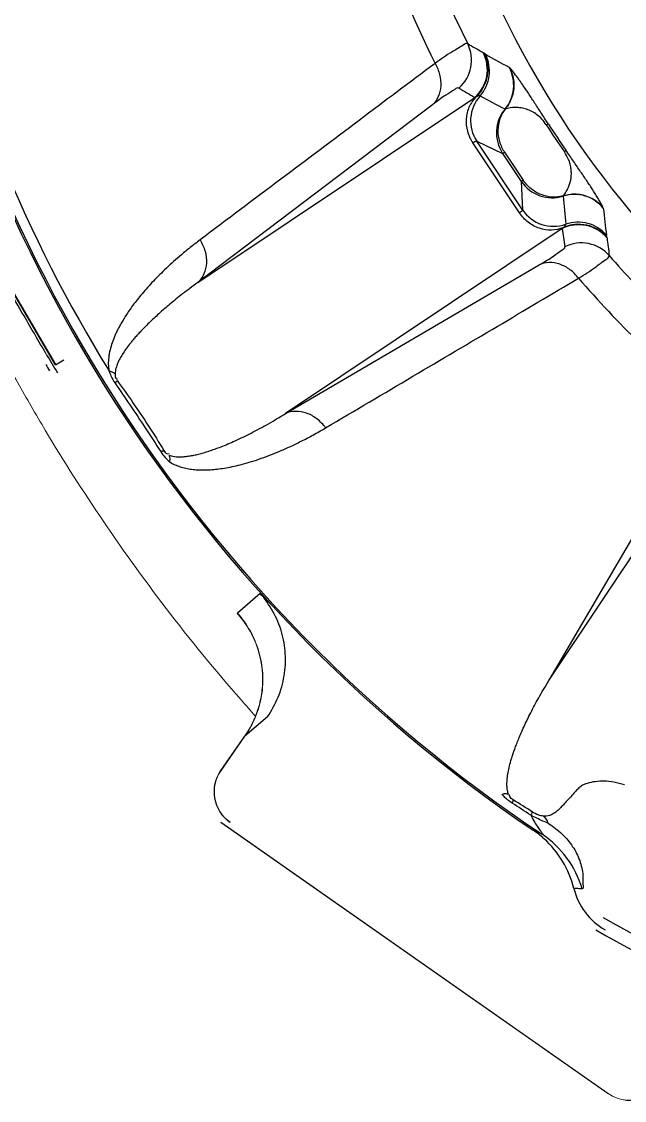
# Model space of a CAD drawing. Header units: millimetres. Extents: x 100 to 940, y 100 to 694.
# Drawn here: x 375.055 to 375.489, y 536.375 to 537.151 of the extents above; entities that cross this region are included whole.
import ezdxf

# ---------------------------------------------------------------- set-up
doc = ezdxf.new("R2010")
doc.units = ezdxf.units.MM
doc.layers.add('OUTLINE', color=6, linetype='Continuous', lineweight=9)

msp = doc.modelspace()

# ---------------------------------------------------------------- linework, layer by layer
at = {"color": 9, "linetype": 'Continuous'}
for p, q in [((375.07983, 536.90445), (374.78951, 537.39981)), ((375.08006, 536.90458), (374.78973, 537.39995)), ((375.388, 537.12882), (375.38771, 537.129)), ((375.38841, 537.12851), (375.388, 537.12882)), ((375.1824, 536.96359), (375.38161, 537.0967)), ((375.38257, 537.09715), (375.38161, 537.0967)), ((375.35114, 537.09134), (375.1824, 536.96359)), ((375.40351, 537.08833), (375.40343, 537.0884)), ((375.41382, 537.01361), (375.38019, 537.06394)), ((375.41605, 537.01582), (375.38309, 537.06515)), ((375.38309, 537.06515), (375.40168, 537.05644)), ((375.40168, 537.05644), (375.40301, 537.05732)), ((375.40168, 537.05644), (375.41511, 537.03634)), ((375.40301, 537.05732), (375.41644, 537.03723)), ((375.41644, 537.03723), (375.41511, 537.03634)), ((375.41511, 537.03634), (375.41605, 537.01582)), ((375.44531, 537.02572), (375.44528, 537.02583)), ((375.44463, 537.00238), (375.24542, 536.86927)), ((375.44463, 537.00238), (375.44541, 537.0031)), ((375.47661, 536.99651), (375.47651, 536.99687)), ((375.47675, 536.99599), (375.47661, 536.99651)), ((375.47681, 536.99566), (375.47675, 536.99599)), ((375.24542, 536.86927), (375.42802, 536.97628)), ((375.07983, 536.90445), (375.08586, 536.90798)), ((375.4359, 536.67879), (375.53179, 536.84239)), ((375.4359, 536.67879), (375.54482, 536.8418)), ((375.22717, 536.73988), (375.21091, 536.72568)), ((375.21091, 536.72568), (375.2107, 536.72551)), ((375.23246, 536.65124), (375.21625, 536.63711)), ((375.19905, 536.61254), (375.21625, 536.63711)), ((375.21625, 536.63711), (375.21605, 536.63721)), ((375.19905, 536.61254), (375.19885, 536.61266)), ((375.20561, 536.57534), (375.20547, 536.57516)), ((375.4776, 536.38024), (375.47748, 536.38005))]:
    msp.add_line(p, q, dxfattribs=at)
for points in [[(375.38924, 537.12791), (375.38911, 537.12799), (375.38897, 537.12808), (375.38883, 537.12818), (375.38869, 537.12828), (375.38841, 537.12851)], [(375.40654, 537.11825), (375.40651, 537.11828), (375.40648, 537.11831), (375.40645, 537.11833), (375.40642, 537.11835), (375.4064, 537.11837), (375.40638, 537.11838)], [(375.43466, 537.07748), (375.4346, 537.07749), (375.43451, 537.07749), (375.43439, 537.07747), (375.43424, 537.07743), (375.43407, 537.07737), (375.43386, 537.07729), (375.43363, 537.07719), (375.43338, 537.07708), (375.43309, 537.07695)], [(375.44717, 537.05875), (375.44716, 537.05869), (375.44713, 537.05861), (375.44706, 537.05851), (375.44696, 537.05839), (375.44684, 537.05825), (375.44669, 537.05809), (375.44652, 537.05791), (375.44631, 537.05772), (375.44609, 537.05751)], [(375.47414, 537.01697), (375.47414, 537.01699), (375.47413, 537.01702), (375.47412, 537.01705), (375.47411, 537.01709), (375.4741, 537.01713), (375.47408, 537.01717)], [(375.47651, 536.99687), (375.47647, 536.99704), (375.47643, 536.9972), (375.47641, 536.99735), (375.47638, 536.9975)], [(375.12275, 536.89117), (375.12296, 536.89139), (375.12316, 536.89161), (375.12335, 536.89182), (375.12354, 536.89203), (375.12371, 536.89223), (375.12388, 536.89243), (375.12404, 536.89262), (375.12419, 536.8928), (375.12432, 536.89298)], [(375.15568, 536.84188), (375.15597, 536.84199), (375.15625, 536.84209), (375.15652, 536.84219), (375.15678, 536.84228), (375.15703, 536.84237), (375.15728, 536.84245), (375.15751, 536.84252), (375.15774, 536.84258), (375.15795, 536.84264)], [(375.40928, 536.59132), (375.40922, 536.59111), (375.40915, 536.59088), (375.40908, 536.59065), (375.409, 536.5904), (375.40891, 536.59015), (375.40882, 536.58989), (375.40872, 536.58962), (375.40862, 536.58934), (375.40851, 536.58905)], [(375.42315, 536.58266), (375.42305, 536.58244), (375.42293, 536.58222), (375.42281, 536.58198), (375.42268, 536.58172), (375.42254, 536.58146), (375.4224, 536.58119)], [(375.4224, 536.58119), (375.42209, 536.58061), (375.42192, 536.5803)]]:
    msp.add_lwpolyline(points, dxfattribs=at)
for centre, radius, start, end in [((376.02506, 537.45842), 0.69242, 189.59833, 246.68372), ((376.02506, 537.45842), 1.0732, 188.20144, 235.91619), ((376.02506, 537.45842), 1.07206, 188.69647, 236.29203), ((376.02506, 537.45842), 0.72453, 198.52159, 206.47841), ((376.02506, 537.45842), 0.75185, 198.35016, 206.64984), ((376.02506, 537.45842), 1.06481, 193.37074, 211.62926), ((375.35257, 537.12351), 0.02674, 311.36408, 26.37221), ((375.8934, 538.02839), 1.0318, 239.93774, 240.65309), ((375.36394, 537.11677), 0.02674, 311.36458, 27.22518), ((375.3655, 537.11562), 0.02673, 318.16687, 27.36053), ((375.8972, 538.0215), 1.02787, 240.38424, 241.47691), ((375.38292, 537.10555), 0.02673, 320.08733, 28.68782), ((375.921, 538.01972), 1.06907, 238.9906, 239.69898), ((375.40535, 537.07996), 0.02674, 138.18564, 213.63531), ((376.41618, 539.05218), 2.20955, 242.19247, 242.71918), ((375.42394, 537.07125), 0.02674, 140.10087, 213.63634), ((375.99713, 537.43977), 0.67065, 212.75112, 214.74888), ((375.97638, 537.4259), 0.6441, 212.74803, 214.75197), ((375.43731, 537.05124), 0.02674, 213.86365, 287.39914), ((375.45331, 537.00021), 0.02673, 38.8136, 107.41285), ((377.62267, 537.20771), 2.18495, 184.77785, 185.31049), ((376.48698, 537.12374), 1.01845, 186.01803, 187.12081), ((375.43825, 537.03072), 0.02674, 213.86467, 289.31438), ((375.45641, 536.97838), 0.02674, 40.27494, 116.13543), ((376.50381, 537.14749), 1.06907, 187.80102, 188.5094), ((375.45594, 536.98026), 0.02673, 40.13926, 109.33188), ((376.50125, 537.11867), 1.0318, 186.84691, 187.56226), ((375.45828, 536.9653), 0.02674, 41.1285, 116.13757), ((376.02506, 537.45842), 0.72453, 221.02159, 225.21455), ((376.02506, 537.45842), 0.75185, 220.85016, 225.73986), ((376.93135, 537.99814), 2.15628, 210.47296, 210.61471), ((376.5683, 538.07952), 1.8956, 224.96808, 225.31745), ((375.12285, 536.117), 0.55409, 57.18167, 58.87338), ((374.71933, 535.51763), 1.27394, 56.52962, 57.24938), ((376.51718, 538.94355), 2.61374, 245.26715, 245.42342), ((375.39059, 536.50743), 0.07116, 16.31185, 56.26592), ((376.01842, 537.45842), 1.09637, 240.22289, 254.32149)]:
    msp.add_arc(centre, radius, start, end, dxfattribs=at)
at = {"color": 7, "linetype": 'Continuous'}
for centre, radius, start, end in [((376.77713, 537.91088), 1.97504, 210.37786, 210.83656), ((375.38362, 536.51046), 0.07138, 47.93296, 55.91631), ((375.38367, 536.51049), 0.07133, 13.98392, 47.93729), ((375.49912, 536.53924), 0.04765, 193.97829, 240.22289), ((376.01842, 537.45842), 1.10667, 240.22289, 254.32149)]:
    msp.add_arc(centre, radius, start, end, dxfattribs=at)
at = {"color": 9, "linetype": 'Continuous'}
for points, start_tangent, end_tangent in [([(375.07324, 536.9121), (375.05726, 536.93957), (375.03364, 536.98007), (375.01063, 537.01953), (374.98825, 537.0579), (374.96653, 537.09514), (374.9455, 537.13119), (374.92527, 537.16588), (374.90621, 537.19856), (374.88902, 537.22804), (374.87401, 537.25376), (374.86078, 537.27645), (374.84865, 537.29725), (374.8371, 537.31706), (374.82617, 537.3358), (374.81619, 537.3529), (374.80711, 537.36846), (374.79838, 537.38346), (374.7925, 537.39345)], (-0.505982, 0.862544), (-0.506637, 0.862159)), ([(375.37653, 537.13539), (375.37302, 537.13416), (375.36511, 537.12938), (375.35308, 537.12119)], (-0.908703, 0.417442), (-0.818385, -0.57467)), ([(375.388, 537.12882), (375.39065, 537.12067), (375.39057, 537.11209), (375.38778, 537.10397), (375.38257, 537.09715)], (0.457962, -0.888972), (-0.727, -0.686637)), ([(375.35308, 537.12119), (375.29845, 537.08022), (375.24214, 537.03794), (375.18394, 536.9942)], (-0.800179, -0.599761), (-0.799316, -0.60091)), ([(375.35308, 537.12119), (375.35637, 537.11313), (375.35716, 537.10488), (375.35535, 537.09734), (375.35114, 537.09134)], (0.502068, -0.864828), (-0.726164, -0.687521)), ([(375.40654, 537.11825), (375.40965, 537.10816), (375.40859, 537.09763), (375.40351, 537.08833)], (0.479265, -0.87767), (-0.642621, -0.766184)), ([(375.43466, 537.07748), (375.43192, 537.08174), (375.42926, 537.08585), (375.42674, 537.08973), (375.42438, 537.09333), (375.4222, 537.09664), (375.42018, 537.09969), (375.41831, 537.10249), (375.41654, 537.10509), (375.41486, 537.10752), (375.41326, 537.1098), (375.41028, 537.11384), (375.40654, 537.11825)], (-0.541535, 0.840678), (-0.711335, 0.702853)), ([(375.37024, 537.10344), (375.36731, 537.10252), (375.36087, 537.09844), (375.35114, 537.09134)], (-0.859024, 0.511936), (-0.797146, -0.603786)), ([(375.38257, 537.09715), (375.37763, 537.08999), (375.37548, 537.08138), (375.37637, 537.07234), (375.38019, 537.06394)], (-0.709916, -0.704287), (0.55557, -0.83147)), ([(375.38542, 537.09779), (375.38257, 537.09715)], (-0.885128, 0.465347), (-0.911062, -0.412269)), ([(375.40351, 537.08833), (375.3997, 537.08126), (375.39829, 537.0732), (375.39944, 537.06495), (375.40301, 537.05732)], (-0.613398, -0.789774), (0.554503, -0.832182)), ([(375.43309, 537.07695), (375.42996, 537.08108), (375.42641, 537.0843), (375.42273, 537.08662), (375.41897, 537.0882), (375.41498, 537.08915), (375.41065, 537.08944), (375.40351, 537.08833)], (-0.528327, 0.849041), (-0.959764, -0.280808)), ([(375.38019, 537.06394), (375.38309, 537.06515)], (0.83139, 0.555689), (0.813138, -0.582071)), ([(375.44528, 537.02583), (375.44748, 537.02898), (375.44906, 537.03206), (375.45014, 537.03504), (375.45078, 537.03781), (375.45114, 537.04156), (375.45097, 537.04501), (375.4503, 537.04858), (375.44912, 537.05208), (375.44609, 537.05751)], (0.626711, 0.779252), (-0.58305, 0.812436)), ([(375.47408, 537.01717), (375.47222, 537.02092), (375.47051, 537.02388), (375.46859, 537.02701), (375.46659, 537.03015), (375.46456, 537.03326), (375.46249, 537.03637), (375.46029, 537.03964), (375.45783, 537.04328), (375.45524, 537.04706), (375.45266, 537.05082), (375.45003, 537.05463), (375.44717, 537.05875)], (-0.377204, 0.92613), (-0.569983, 0.821657)), ([(375.44528, 537.02583), (375.43729, 537.02501), (375.4293, 537.02679), (375.42211, 537.03101), (375.41644, 537.03723)], (-0.964393, -0.264473), (-0.556637, 0.830756)), ([(375.47408, 537.01717), (375.46595, 537.02391), (375.45582, 537.02695), (375.44528, 537.02583)], (-0.627443, 0.778663), (-0.953783, -0.300495)), ([(375.41605, 537.01582), (375.41382, 537.01361)], (0.226588, -0.973991), (-0.831549, -0.555451)), ([(375.44541, 537.0031), (375.43692, 537.00127), (375.42814, 537.00258), (375.42012, 537.00686), (375.41382, 537.01361)], (-0.922349, -0.386358), (-0.55557, 0.83147)), ([(375.47675, 536.99599), (375.47023, 537.00156), (375.46228, 537.00478), (375.45371, 537.00531), (375.44541, 537.0031)], (-0.646039, 0.763304), (-0.91259, -0.408875)), ([(375.44541, 537.0031), (375.44709, 537.00549)], (0.729534, 0.683944), (-0.091494, 0.995806)), ([(375.18394, 536.9942), (375.17688, 536.98874), (375.17057, 536.98355), (375.16487, 536.9786), (375.15968, 536.97385), (375.15489, 536.96921), (375.1504, 536.96462), (375.14615, 536.96001), (375.1422, 536.95547), (375.1387, 536.95118), (375.13562, 536.94715), (375.13292, 536.94338), (375.13056, 536.93985), (375.1285, 536.93656), (375.12671, 536.93347), (375.12516, 536.93057), (375.1238, 536.92783), (375.12262, 536.92521), (375.12158, 536.92267), (375.11986, 536.91765), (375.11859, 536.91239), (375.11819, 536.90973), (375.11793, 536.90472), (375.11841, 536.90002)], (-0.799315, -0.600912), (0.18575, -0.982597)), ([(375.18394, 536.9942), (375.18751, 536.98601), (375.18846, 536.97754), (375.18669, 536.96977), (375.1824, 536.96359)], (0.524224, -0.85158), (-0.72633, -0.687346)), ([(375.42802, 536.97628), (375.4383, 536.98256), (375.44454, 536.98695), (375.4465, 536.9893)], (0.86288, 0.505408), (-0.144236, 0.989543)), ([(375.45634, 536.96665), (375.46851, 536.97464), (375.47595, 536.98012), (375.47842, 536.98288)], (0.844108, 0.536172), (-0.037921, 0.999281)), ([(375.45634, 536.96665), (375.45015, 536.97278), (375.44283, 536.97666), (375.43517, 536.97788), (375.42802, 536.97628)], (-0.606859, 0.79481), (-0.91309, -0.407758)), ([(375.1824, 536.96359), (375.17659, 536.95932), (375.17136, 536.95532), (375.16661, 536.95155), (375.16225, 536.94797), (375.15819, 536.94452), (375.15435, 536.94114), (375.15069, 536.93778), (375.14725, 536.9345), (375.14417, 536.93145), (375.14142, 536.9286), (375.13898, 536.92596), (375.13682, 536.92352), (375.13491, 536.92126), (375.13322, 536.91916), (375.13039, 536.91538), (375.12811, 536.91197), (375.12621, 536.90873), (375.12461, 536.90541), (375.12347, 536.90219), (375.12285, 536.89797)], (-0.81073, -0.585421), (0.006634, -0.999978)), ([(375.27429, 536.85898), (375.33718, 536.89614), (375.39785, 536.93202), (375.45634, 536.96665)], (0.861054, 0.508514), (0.860323, 0.50975)), ([(375.11841, 536.90002), (375.11979, 536.89648), (375.12275, 536.89117)], (0.321102, -0.947045), (0.569296, -0.822133)), ([(375.11841, 536.90002), (375.12156, 536.89875), (375.12258, 536.89777)], (0.955818, -0.29396), (0.597785, -0.801657)), ([(375.12285, 536.89797), (375.12332, 536.89481), (375.12459, 536.89407)], (0.00657, -0.999978), (0.970554, -0.240883)), ([(375.12432, 536.89298), (375.13564, 536.87704), (375.14688, 536.86025), (375.15795, 536.84264)], (0.593137, -0.805102), (0.516751, -0.856136)), ([(375.12275, 536.89117), (375.13353, 536.87537), (375.14454, 536.85892), (375.15568, 536.84188)], (0.569909, -0.821708), (0.541007, -0.841018)), ([(375.27429, 536.85898), (375.26808, 536.86542), (375.26062, 536.86954), (375.25276, 536.87088), (375.24542, 536.86927)], (-0.586145, 0.810206), (-0.91298, -0.408004)), ([(375.16201, 536.83937), (375.16681, 536.83826), (375.16954, 536.83815), (375.17244, 536.83829), (375.17548, 536.83864), (375.17865, 536.83918), (375.18198, 536.83991), (375.18552, 536.84084), (375.18932, 536.84197), (375.19342, 536.84335), (375.19786, 536.84498), (375.20266, 536.8469), (375.20788, 536.84915), (375.21343, 536.85171), (375.21917, 536.85453), (375.22513, 536.85761), (375.23142, 536.86104), (375.23815, 536.8649), (375.24542, 536.86927)], (0.921749, -0.387787), (0.85111, 0.524988)), ([(375.1622, 536.83449), (375.1658, 536.8325), (375.16964, 536.831), (375.17368, 536.82992), (375.1779, 536.82921), (375.18225, 536.82882), (375.18672, 536.82873), (375.19136, 536.82891), (375.19624, 536.82935), (375.20142, 536.83008), (375.20697, 536.83112), (375.21292, 536.8325), (375.21932, 536.83426), (375.22619, 536.83645), (375.23346, 536.83907), (375.2409, 536.84206), (375.24858, 536.84545), (375.25662, 536.84933), (375.26516, 536.8538), (375.27429, 536.85898)], (0.8382, -0.545363), (0.861051, 0.508518)), ([(375.15568, 536.84188), (375.1578, 536.83898), (375.1622, 536.83449)], (0.541307, -0.840825), (0.752275, -0.65885)), ([(375.15795, 536.84264), (375.1599, 536.84051), (375.16165, 536.84048)], (0.478144, -0.878281), (0.952131, 0.305691)), ([(375.1622, 536.83449), (375.16223, 536.83788), (375.16172, 536.8392)], (0.094072, 0.995565), (-0.511803, 0.859103)), ([(375.23246, 536.65124), (375.24009, 536.6652), (375.24445, 536.68057), (375.2453, 536.69651), (375.24258, 536.71222), (375.23642, 536.72694), (375.22717, 536.73988)], (0.573673, 0.819085), (-0.669126, 0.743149)), ([(375.406, 536.59538), (375.40517, 536.59818), (375.40481, 536.6015), (375.40489, 536.6054), (375.40542, 536.60983), (375.40634, 536.61452), (375.40768, 536.61963), (375.40853, 536.62245), (375.40953, 536.6255), (375.4107, 536.6288), (375.41207, 536.6324), (375.41366, 536.63633), (375.4155, 536.64061), (375.41762, 536.64526), (375.42, 536.65022), (375.42259, 536.65534), (375.4254, 536.66066), (375.42851, 536.66628), (375.43199, 536.6723), (375.4359, 536.67879)], (-0.388793, 0.921325), (0.524985, 0.851111)), ([(375.45663, 536.59995), (375.4544, 536.59769), (375.4524, 536.59556), (375.44894, 536.59175), (375.44603, 536.58851), (375.44352, 536.58585), (375.44132, 536.58375), (375.43836, 536.58151), (375.43547, 536.58015), (375.43112, 536.57967)], (-0.711781, -0.702402), (-0.995979, 0.089591)), ([(375.46241, 536.60322), (375.45921, 536.60188), (375.45663, 536.59995)], (-0.957282, -0.289155), (-0.711778, -0.702404)), ([(375.47469, 536.60483), (375.46835, 536.60447), (375.46241, 536.60322)], (-0.999952, 0.009805), (-0.95725, -0.289263)), ([(375.48933, 536.60217), (375.48167, 536.6041), (375.47469, 536.60483)], (-0.954032, 0.299704), (-0.99995, 0.010042)), ([(375.40851, 536.58905), (375.40549, 536.59127), (375.40334, 536.59321), (375.40112, 536.59557)], (-0.840805, 0.541338), (-0.658514, 0.752568)), ([(375.406, 536.59538), (375.40288, 536.59566), (375.40126, 536.59525)], (-0.97841, 0.206674), (-0.916452, -0.400145)), ([(375.40928, 536.59132), (375.40683, 536.59374), (375.40661, 536.5953)], (-0.878251, 0.4782), (0.121454, 0.992597)), ([(375.43112, 536.57967), (375.4273, 536.58054), (375.42315, 536.58266)], (-0.995972, 0.089667), (-0.841501, 0.540255)), ([(375.42191, 536.58031), (375.4249, 536.57508), (375.4274, 536.57111), (375.43011, 536.56661)], (0.469617, -0.88287), (-0.862739, 0.50565)), ([(375.43468, 536.5745), (375.43068, 536.57618), (375.42636, 536.57814), (375.42191, 536.58031)], (-0.927091, 0.374836), (-0.893282, 0.449496)), ([(375.43112, 536.57967), (375.43362, 536.57637), (375.4343, 536.57443)], (0.674426, -0.738343), (0.183433, -0.983032)), ([(375.43468, 536.5745), (375.44448, 536.56679), (375.45207, 536.55772), (375.45712, 536.54768), (375.45945, 536.53706)], (0.84086, -0.541253), (0.084699, -0.996407)), ([(375.45944, 536.53706), (375.45934, 536.53347), (375.45937, 536.53074), (375.45888, 536.52742)], (-0.059022, -0.998257), (-0.999809, 0.019529)), ([(375.45888, 536.52742), (375.45489, 536.5276), (375.45289, 536.52779)], (-0.999501, 0.03158), (-0.992688, 0.120711))]:
    msp.add_spline(points, degree=3, dxfattribs=dict(at, start_tangent=start_tangent, end_tangent=end_tangent))
at = {"layer": 'OUTLINE'}
for p, q in [((375.19886, 536.61267), (375.21604, 536.6372)), ((375.47747, 536.38005), (375.19885, 536.57515)), ((375.47761, 536.38024), (375.19898, 536.57534))]:
    msp.add_line(p, q, dxfattribs=at)
for centre, radius, start, end in [((375.22091, 536.59721), 0.02693, 144.97212, 235.02955), ((375.22093, 536.59722), 0.02671, 144.99491, 235.01004), ((375.49293, 536.4021), 0.02693, 234.98058, 297.02224), ((375.49293, 536.40212), 0.02671, 235.00262, 297.00158)]:
    msp.add_arc(centre, radius, start, end, dxfattribs=at)
for points, start_tangent, end_tangent in [([(375.26462, 538.28683), (375.24507, 538.26845), (375.17836, 538.19843), (375.12417, 538.1314), (375.101, 538.09921), (375.08008, 538.06797), (375.06128, 538.03772), (375.04423, 538.00879), (375.02829, 537.98138), (375.01311, 537.95538), (374.98488, 537.90697), (374.95922, 537.86297), (374.93584, 537.82288), (374.91449, 537.78628), (374.89497, 537.7528), (374.87708, 537.72214), (374.86067, 537.69401), (374.84561, 537.66818), (374.83177, 537.64444), (374.81901, 537.62257), (374.80724, 537.60239), (374.79642, 537.58385), (374.78658, 537.56698), (374.77763, 537.5516), (374.77344, 537.54442), (374.76931, 537.53741), (374.76722, 537.53386), (374.76512, 537.53024), (374.763, 537.52654), (374.76087, 537.52268), (374.75873, 537.51857), (374.75672, 537.5143), (374.75486, 537.50999), (374.75316, 537.5056), (374.75018, 537.49661), (374.74784, 537.48744), (374.7451, 537.46878), (374.74497, 537.44989), (374.74589, 537.4405), (374.74746, 537.4312), (374.74967, 537.42204), (374.7525, 537.41307), (374.75415, 537.40866), (374.75595, 537.40429), (374.75793, 537.39996), (374.76006, 537.39571), (374.76223, 537.39172), (374.76435, 537.38796), (374.76644, 537.38435), (374.76851, 537.38081), (374.77259, 537.37389), (374.77671, 537.36685), (374.78097, 537.35952), (374.78541, 537.3519), (374.79493, 537.33558), (374.80538, 537.31768), (374.81675, 537.29817), (374.82905, 537.27709), (374.84231, 537.25435), (374.85664, 537.22979), (374.87211, 537.20326), (374.8888, 537.17463), (374.90681, 537.14377), (374.92622, 537.11049), (374.94714, 537.07462), (374.9697, 537.03593), (374.99405, 536.99417)], (-0.736565, -0.676367), (0.503695, -0.863882)), ([(374.99405, 536.99417), (375.03207, 536.92811), (375.05004, 536.89618), (375.06996, 536.86159), (375.11171, 536.79567), (375.15955, 536.72913), (375.21345, 536.66335), (375.22382, 536.65167)], (0.505202, -0.863001), (0.668469, -0.74374)), ([(375.2107, 536.72551), (375.21788, 536.71604), (375.2234, 536.70546), (375.22707, 536.69411), (375.22879, 536.6823), (375.2285, 536.67037), (375.22623, 536.65866), (375.22203, 536.6475), (375.21604, 536.6372)], (0.668808, -0.743435), (-0.5734, -0.819276)), ([(375.21625, 536.63711), (375.22388, 536.6511), (375.22822, 536.66645), (375.22904, 536.68239), (375.2263, 536.69808), (375.22015, 536.71275), (375.21091, 536.72568)], (0.573327, 0.819327), (-0.668984, 0.743277))]:
    msp.add_spline(points, degree=3, dxfattribs=dict(at, start_tangent=start_tangent, end_tangent=end_tangent))

doc.saveas('drawing.dxf')
